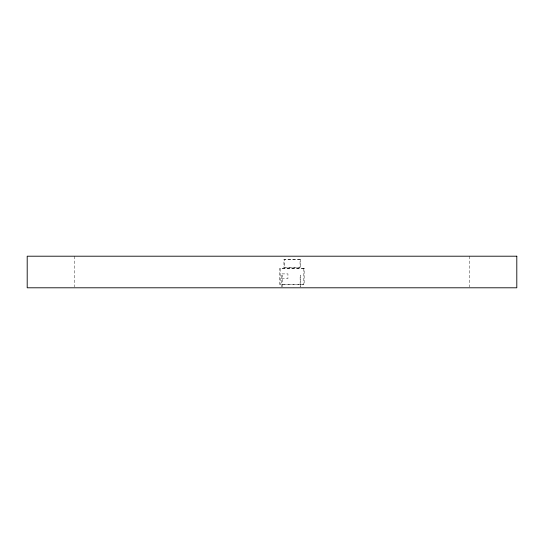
<?xml version="1.0" encoding="UTF-8"?>
<svg xmlns="http://www.w3.org/2000/svg" width="544" height="544" viewBox="0 0 544 544"><rect width="100%" height="100%" fill="white"/><g stroke="black" fill="none" stroke-linecap="round" stroke-linejoin="round"><path stroke-width="0.41" stroke-dasharray="2.72 2.04" d="M281.67 275.162L282.282 275.162L282.288 286.953M281.615 278.63L287.932 278.63L287.932 273.897L281.615 273.897L281.656 286.953M469.418 256.204L469.418 286.96M300.771 286.953L300.771 275.162L300.145 275.162L300.138 286.953M74.582 256.204L74.582 286.96M300.356 259.366L283.934 259.366L283.934 267.893L300.356 267.893L300.356 259.366M300.043 259.678L284.247 259.678L284.247 267.58L300.043 267.58L300.043 259.678M304.15 268.212L279.827 268.212L279.827 284.634L304.15 284.634L304.15 268.212M303.831 268.525L280.14 268.525L280.14 284.322L303.831 284.322L303.831 268.525"/><path stroke-width="0.82" d="M516.8 256.204L27.2 256.204L27.2 287.796L516.8 287.796L516.8 256.204"/></g></svg>
